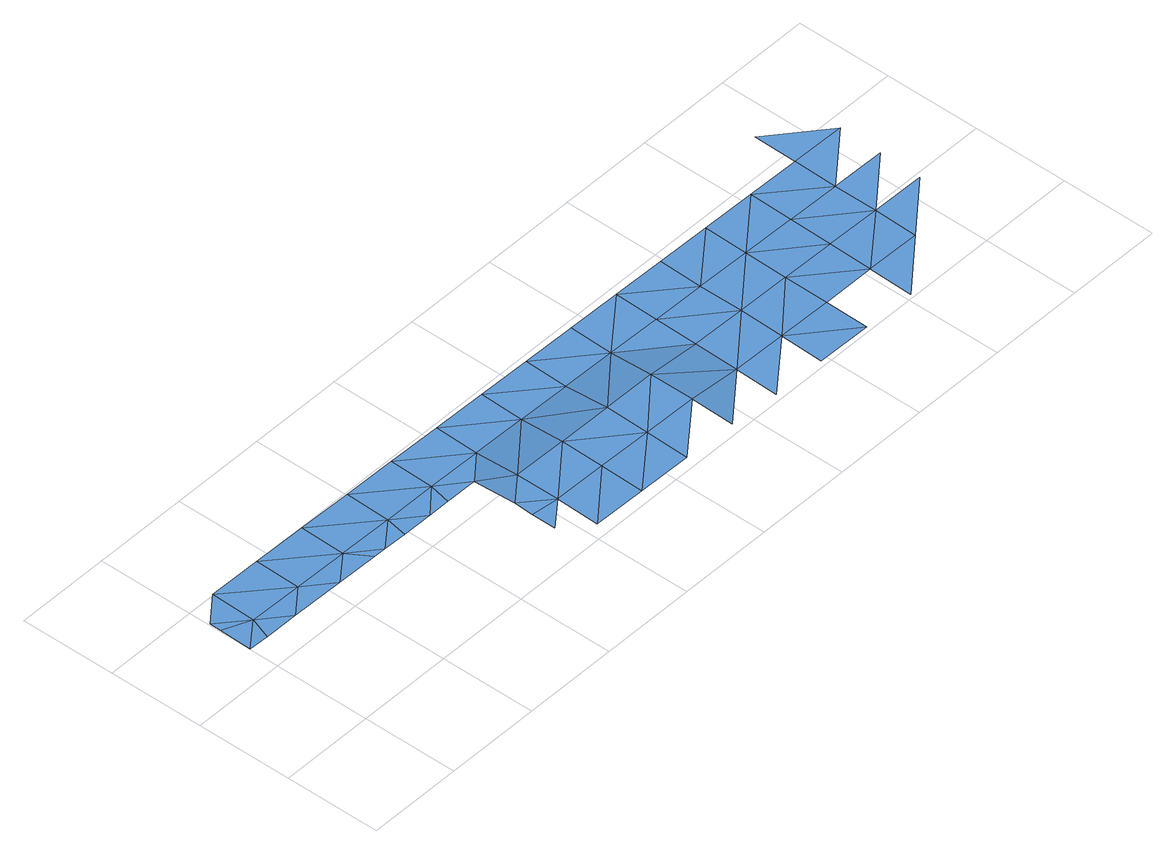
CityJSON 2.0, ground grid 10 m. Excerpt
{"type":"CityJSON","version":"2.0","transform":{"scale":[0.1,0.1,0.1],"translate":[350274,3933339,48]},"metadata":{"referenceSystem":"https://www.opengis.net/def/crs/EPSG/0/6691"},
"CityObjects":{
"waterbody1":{"type":"WaterBody","attributes":{"name":"8","class":"1140","function":"1","WaterBodyRiverFloodingRiskAttribute.description":"4","WaterBodyRiverFloodingRiskAttribute.rankOrg":"2","WaterBodyRiverFloodingRiskAttribute.adminType":"2","WaterBodyRiverFloodingRiskAttribute.scale":"L1"},"geometry":[{"type":"MultiSurface","lod":"1","boundaries":[[[0,1,2]],[[2,1,3]],[[4,3,1]],[[5,4,1]],[[0,6,1]],[[7,5,1]],[[1,6,7]],[[8,5,7]],[[6,9,7]],[[10,8,7]],[[9,10,7]],[[10,11,8]],[[12,10,9]],[[12,13,10]],[[13,14,10]],[[10,14,11]],[[15,14,13]],[[16,11,14]],[[17,14,15]],[[18,16,14]],[[17,18,14]],[[17,19,18]],[[20,16,18]],[[18,19,21]],[[22,23,24]],[[22,25,23]],[[18,26,20]],[[24,27,21]],[[27,24,23]],[[18,21,26]],[[28,23,29]],[[21,27,26]],[[30,27,23]],[[31,20,26]],[[29,32,28]],[[27,33,26]],[[30,23,28]],[[30,33,27]],[[33,31,26]],[[32,34,28]],[[33,35,31]],[[30,28,34]],[[36,33,30]],[[32,37,34]],[[38,35,33]],[[36,30,34]],[[36,38,33]],[[39,35,38]],[[34,37,40]],[[36,34,41]],[[36,42,38]],[[41,34,40]],[[42,36,41]],[[39,38,42]],[[43,44,40]],[[45,39,42]],[[41,40,44]],[[41,46,42]],[[44,46,41]],[[42,47,45]],[[48,42,46]],[[49,50,44]],[[47,42,48]],[[44,51,46]],[[51,44,50]],[[48,46,51]],[[52,47,48]],[[53,54,50]],[[48,51,52]],[[47,52,55]],[[56,50,54]],[[51,50,57]],[[51,58,52]],[[57,50,56]],[[52,59,55]],[[51,57,58]],[[59,52,58]],[[56,60,57]],[[58,57,61]],[[61,57,60]],[[62,59,58]],[[61,63,58]],[[64,61,60]],[[58,63,62]],[[60,65,66]],[[61,64,63]],[[67,62,63]],[[60,66,64]],[[64,67,63]],[[68,62,67]],[[66,69,64]],[[64,70,67]],[[67,71,68]],[[71,72,68]]]}]}
},
"vertices":[
[22,131,6],[30,154,6],[1,132,6],[2,166,6],[2,178,6],[31,201,6],[58,131,6],[86,153,6],[87,200,6],[114,130,6],[143,152,6],[144,199,6],[158,129,6],[171,129,6],[200,151,6],[196,128,6],[201,198,6],[228,128,6],[256,151,6],[251,128,6],[257,197,6],[284,127,7],[283,60,10],[312,57,10],[284,81,10],[283,35,10],[313,150,6],[312,103,10],[368,56,10],[311,11,10],[369,102,10],[314,196,6],[367,10,10],[370,149,6],[425,55,10],[371,195,6],[426,101,10],[424,9,10],[426,148,6],[427,194,6],[482,54,10],[482,101,10],[483,147,6],[481,8,10],[538,53,6],[484,193,6],[539,100,6],[541,192,6],[540,146,6],[537,7,6],[595,52,6],[596,99,6],[596,145,6],[594,6,6],[651,5,6],[597,191,6],[652,51,6],[652,98,6],[653,144,6],[654,190,6],[708,51,6],[709,97,6],[711,189,6],[710,143,6],[766,96,6],[707,4,6],[765,50,6],[766,142,6],[767,188,6],[822,95,6],[823,141,6],[824,187,6],[768,234,6]
]}
